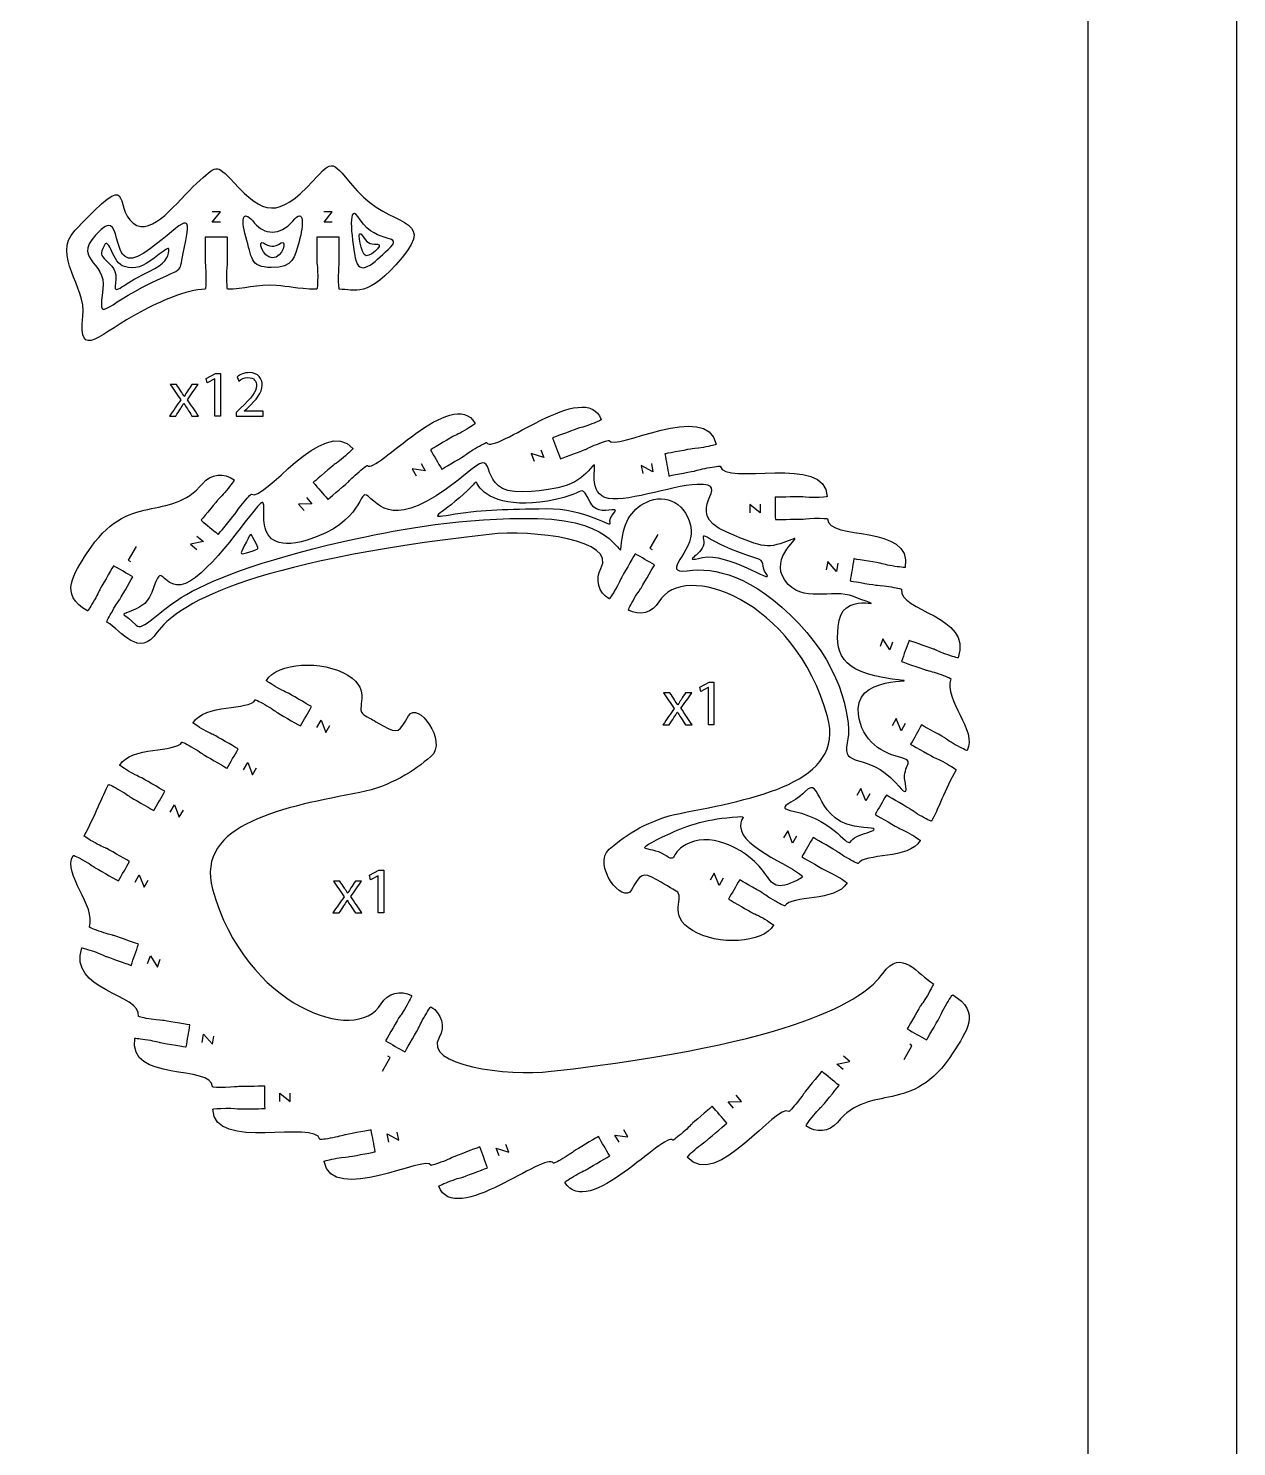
# Model space of a CAD drawing. Extents: x 0 to 1000, y 0 to 600.
# Drawn here: x 837.8 to 1000, y 190.5 to 380.9 of the extents above; entities that cross this region are included whole.
import ezdxf

# ---------------------------------------------------------------- set-up
doc = ezdxf.new("R2010")
doc.units = 0
doc.header["$MEASUREMENT"] = 0
doc.layers.add('DEFAULT', color=7, linetype='CONTINUOUS')

msp = doc.modelspace()

# ---------------------------------------------------------------- linework, layer by layer
at = {"layer": 'DEFAULT', "color": 250}
for points in [[(1000.05, 0.05), (0.05, 0.05), (0.05, 600.05), (1000.05, 600.05)], [(862.86, 333.85), (862.85, 333.85), (861.85, 333.32), (861.7, 333.91), (862.95, 334.58), (863.61, 334.58), (863.61, 328.85), (862.86, 328.85)], [(929.12, 292.42), (929.1, 292.42), (928.11, 291.88), (927.96, 292.47), (929.21, 293.14), (929.87, 293.14), (929.87, 287.41), (929.12, 287.41)], [(884.8, 267.14), (884.78, 267.14), (883.78, 266.6), (883.63, 267.19), (884.88, 267.86), (885.55, 267.86), (885.55, 262.13), (884.8, 262.13)]]:
    msp.add_lwpolyline(points, close=True, dxfattribs=at)
for points in [[(349.46, 570.05), (980.05, 570.05), (980.05, 20.05), (203.89, 20.05), (203.89, 570.05), (223.88, 570.05)], [(863.63, 354.88), (862.52, 354.88), (863.63, 356.27), (862.51, 356.27)], [(878.62, 354.88), (877.52, 354.88), (878.62, 356.27), (877.51, 356.27)], [(906.64, 324.32), (907.04, 323.28), (905.34, 323.83), (905.73, 322.8)], [(890.55, 322.47), (891.12, 321.51), (889.35, 321.76), (889.91, 320.81)], [(921.47, 322.47), (921.68, 321.37), (920.11, 322.22), (920.31, 321.13)], [(875.16, 317.91), (875.89, 317.06), (874.11, 317), (874.83, 316.16)], [(936.08, 317), (936.09, 315.88), (934.69, 316.99), (934.7, 315.88)], [(860.46, 312.71), (861.32, 312), (859.57, 311.64), (860.43, 310.93)], [(922.33, 312.97), (921.26, 311.12), (921.58, 310.94)], [(852.28, 311.36), (851.21, 309.52), (851.53, 309.33)], [(946.52, 309.08), (946.33, 307.98), (945.14, 309.31), (944.96, 308.22)], [(953.84, 298.5), (953.47, 297.45), (952.53, 298.96), (952.17, 297.92)], [(876.56, 287.05), (877.12, 288.01), (877.76, 286.35), (878.32, 287.31)], [(955.53, 287.56), (954.99, 286.58), (954.32, 288.24), (953.78, 287.28)], [(866.71, 281.37), (867.27, 282.34), (867.91, 280.67), (868.46, 281.63)], [(950.81, 278.15), (950.25, 277.18), (949.6, 278.85), (949.05, 277.89)], [(856.87, 275.68), (857.43, 276.65), (858.07, 274.99), (858.63, 275.94)], [(940.97, 272.46), (940.41, 271.49), (939.77, 273.16), (939.21, 272.2)], [(852.14, 266.27), (852.69, 267.25), (853.35, 265.59), (853.9, 266.55)], [(931.12, 266.79), (930.56, 265.82), (929.91, 267.48), (929.36, 266.52)], [(853.83, 255.33), (854.2, 256.38), (855.14, 254.87), (855.51, 255.91)], [(861.16, 244.75), (861.34, 245.85), (862.53, 244.52), (862.71, 245.61)], [(955.4, 242.47), (956.46, 244.31), (956.15, 244.5)], [(885.35, 240.87), (886.41, 242.71), (886.1, 242.89)], [(947.22, 241.12), (946.36, 241.83), (948.1, 242.19), (947.25, 242.9)], [(871.6, 236.83), (871.58, 237.95), (872.99, 236.84), (872.97, 237.95)], [(932.51, 235.92), (931.78, 236.77), (933.57, 236.83), (932.85, 237.67)], [(886.2, 231.36), (886, 232.46), (887.57, 231.61), (887.36, 232.7)], [(917.13, 231.36), (916.56, 232.32), (918.33, 232.07), (917.76, 233.02)], [(901.03, 229.51), (900.64, 230.55), (902.33, 230), (901.95, 231.03)]]:
    msp.add_lwpolyline(points, dxfattribs=at)
at = {"layer": 'DEFAULT', "color": 1}
for points, knots in [([(852.91, 342.85), (855.53, 344.22), (858.99, 345.87), (861.57, 345.87), (861.63, 345.88), (861.68, 346.66), (861.67, 347.62), (861.67, 348.59), (861.57, 349.2), (861.57, 349.37), (861.57, 350.24), (861.57, 352.87), (861.57, 352.87), (862.57, 352.87), (863.57, 352.87), (864.57, 352.87), (864.57, 352.87), (864.57, 350.25), (864.57, 349.37), (864.57, 349.2), (864.47, 348.59), (864.47, 347.62), (864.47, 346.66), (864.52, 345.87), (864.57, 345.87), (866.63, 345.88), (868.56, 346.55), (871.12, 346.38), (872.79, 346.27), (873.69, 345.93), (876.57, 345.87), (876.63, 345.88), (876.67, 346.66), (876.67, 347.62), (876.67, 348.59), (876.57, 349.19), (876.57, 349.37), (876.57, 350.24), (876.57, 352.87), (876.57, 352.87), (877.57, 352.87), (878.57, 352.87), (879.57, 352.87), (879.57, 352.87), (879.57, 350.25), (879.57, 349.37), (879.57, 349.2), (879.47, 348.59), (879.47, 347.62), (879.47, 346.65), (879.52, 345.87), (879.57, 345.87), (881.57, 345.87), (883.4, 344.55), (887.99, 350.12), (892.58, 355.69), (886.33, 354.13), (881.97, 359.1), (878.41, 363.15), (878.91, 363.51), (876, 360.38), (871.33, 355.35), (869.39, 355.89), (865.4, 360.22), (862.93, 362.9), (863.07, 362.46), (860.41, 360.08), (857.78, 357.72), (854.46, 352.81), (851.91, 354.73), (848.99, 356.93), (852.44, 362.65), (844.08, 353.75), (840.89, 350.36), (845.65, 346.32), (845.15, 342.25), (844.39, 336.04), (847.58, 340.07), (852.91, 342.85)], [1, 1, 1, 1, 2, 2, 2, 3, 3, 3, 4, 4, 4, 5, 5, 5, 13.504001, 13.504001, 13.504001, 14.504001, 14.504001, 14.504001, 15.504001, 15.504001, 15.504001, 16.504001, 16.504001, 16.504001, 17.504001, 17.504001, 17.504001, 18.504001, 18.504001, 18.504001, 19.504001, 19.504001, 19.504001, 20.504001, 20.504001, 20.504001, 21.504001, 21.504001, 21.504001, 30.008003, 30.008003, 30.008003, 31.008003, 31.008003, 31.008003, 32.008003, 32.008003, 32.008003, 33.008003, 33.008003, 33.008003, 34.008003, 34.008003, 34.008003, 35.008003, 35.008003, 35.008003, 36.008003, 36.008003, 36.008003, 37.008003, 37.008003, 37.008003, 38.008003, 38.008003, 38.008003, 39.008003, 39.008003, 39.008003, 40.008003, 40.008003, 40.008003, 41.008003, 41.008003, 41.008003, 42.008003, 42.008003, 42.008003, 42.008003]), ([(845.75, 302.69), (845.8, 302.67), (846.23, 303.32), (846.71, 304.16), (847.19, 305), (847.41, 305.58), (847.5, 305.73), (847.94, 306.48), (849.25, 308.76), (849.25, 308.76), (850.12, 308.26), (850.98, 307.76), (851.85, 307.26), (851.85, 307.26), (850.54, 304.98), (850.1, 304.23), (850.01, 304.07), (849.62, 303.6), (849.14, 302.76), (848.65, 301.92), (848.3, 301.22), (848.35, 301.2), (850.42, 300), (852.64, 296.27), (855.13, 299.82), (857.62, 303.36), (866.64, 309.22), (899.68, 312.96), (905.57, 313.63), (916.9, 312.21), (914.7, 308.4), (913.87, 306.96), (914.36, 305.13), (915.8, 304.3), (915.84, 304.27), (916.27, 304.93), (916.76, 305.76), (917.24, 306.6), (917.46, 307.18), (917.55, 307.33), (917.98, 308.09), (919.3, 310.36), (919.3, 310.36), (920.16, 309.86), (921.03, 309.36), (921.9, 308.86), (921.9, 308.86), (920.58, 306.59), (920.14, 305.83), (920.06, 305.68), (919.67, 305.2), (919.18, 304.36), (918.7, 303.52), (918.34, 302.83), (918.39, 302.8), (919.83, 301.97), (921.66, 302.46), (922.49, 303.89), (925.76, 309.55), (940.78, 304.24), (945.12, 288.51), (947.57, 279.6), (935.27, 277.46), (925.34, 275.51), (921.25, 274.71), (918.1, 272.67), (915.79, 270.68), (913.49, 268.69), (917.63, 263.12), (918.81, 265.23), (919.99, 267.35), (920.23, 267.73), (922.22, 266.58), (924.04, 265.52), (923.32, 265.94), (924.81, 265.08), (926.1, 264.33), (923.54, 261.83), (926.97, 259.77), (930.39, 257.72), (936.46, 258.03), (937.88, 260.49), (937.91, 260.54), (937.26, 260.97), (936.42, 261.46), (935.58, 261.94), (935, 262.15), (934.86, 262.24), (934.1, 262.68), (931.83, 264), (931.83, 264), (932.33, 264.86), (932.83, 265.73), (933.33, 266.59), (933.33, 266.59), (935.6, 265.28), (936.36, 264.84), (936.51, 264.75), (936.98, 264.36), (937.82, 263.88), (938.66, 263.39), (939.36, 263.04), (939.39, 263.09), (940.2, 264.54), (946.24, 263.57), (947.74, 266.17), (947.76, 266.22), (947.11, 266.65), (946.27, 267.13), (945.44, 267.61), (944.86, 267.83), (944.71, 267.92), (943.95, 268.36), (941.68, 269.67), (941.68, 269.67), (942.18, 270.54), (942.68, 271.4), (943.18, 272.27), (943.18, 272.27), (945.45, 270.96), (946.21, 270.52), (946.36, 270.43), (946.84, 270.04), (947.67, 269.56), (948.51, 269.07), (949.21, 268.72), (949.24, 268.77), (950.05, 270.21), (956.08, 269.26), (957.58, 271.86), (957.61, 271.9), (956.95, 272.33), (956.12, 272.82), (955.28, 273.3), (954.7, 273.52), (954.55, 273.6), (953.79, 274.05), (951.52, 275.36), (951.52, 275.36), (952.02, 276.22), (952.52, 277.09), (953.02, 277.95), (953.02, 277.95), (955.29, 276.64), (956.05, 276.2), (956.2, 276.12), (956.68, 275.73), (957.52, 275.24), (958.36, 274.76), (959.05, 274.41), (959.08, 274.45), (959.89, 275.9), (960.91, 278.73), (962.38, 281.34), (962.41, 281.39), (961.75, 281.81), (960.9, 282.29), (960.06, 282.76), (959.48, 282.97), (959.33, 283.06), (958.56, 283.49), (956.28, 284.78), (956.28, 284.78), (956.77, 285.65), (957.26, 286.52), (957.75, 287.39), (957.75, 287.39), (960.03, 286.1), (960.8, 285.68), (960.95, 285.59), (961.43, 285.2), (962.27, 284.73), (963.12, 284.26), (963.82, 283.91), (963.85, 283.96), (965.32, 286.57), (960.67, 290.74), (961.67, 293.58), (961.69, 293.63), (960.96, 293.93), (960.05, 294.25), (959.13, 294.57), (958.53, 294.68), (958.37, 294.74), (957.54, 295.03), (955.06, 295.89), (955.06, 295.89), (955.39, 296.84), (955.72, 297.78), (956.06, 298.73), (956.06, 298.73), (958.53, 297.85), (959.36, 297.57), (959.52, 297.51), (960.06, 297.21), (960.98, 296.89), (961.89, 296.57), (962.64, 296.35), (962.66, 296.4), (964.65, 302.07), (954.58, 302.62), (955.07, 305.58), (955.07, 305.64), (954.31, 305.81), (953.36, 305.97), (952.41, 306.12), (951.79, 306.12), (951.62, 306.15), (950.76, 306.29), (948.16, 306.72), (948.16, 306.72), (948.33, 307.71), (948.49, 308.69), (948.65, 309.68), (948.65, 309.68), (951.24, 309.25), (952.11, 309.11), (952.28, 309.08), (952.86, 308.89), (953.81, 308.73), (954.77, 308.57), (955.55, 308.49), (955.56, 308.54), (956.53, 314.46), (945.15, 312.04), (945.12, 315.05), (945.12, 315.1), (944.33, 315.14), (943.37, 315.12), (942.4, 315.11), (941.79, 315.01), (941.62, 315.01), (940.74, 315), (938.12, 314.96), (938.12, 314.96), (938.1, 315.97), (938.09, 316.97), (938.08, 317.97), (938.08, 317.97), (940.71, 317.99), (941.58, 318.01), (941.76, 318.01), (942.37, 317.91), (943.33, 317.92), (944.3, 317.93), (945.08, 317.99), (945.08, 318.04), (945.02, 323.85), (931.23, 319.37), (930.71, 322.12), (930.7, 322.17), (929.92, 322.07), (928.98, 321.89), (928.02, 321.71), (927.44, 321.5), (927.27, 321.47), (926.41, 321.31), (923.83, 320.82), (923.83, 320.82), (923.65, 321.8), (923.46, 322.79), (923.28, 323.77), (923.28, 323.77), (925.86, 324.25), (926.72, 324.42), (926.89, 324.45), (927.51, 324.46), (928.46, 324.64), (929.4, 324.82), (930.16, 325), (930.16, 325.06), (929.05, 330.96), (916.33, 324), (915.8, 325.58), (915.78, 325.63), (915.03, 325.39), (914.13, 325.05), (913.22, 324.71), (912.69, 324.4), (912.53, 324.34), (911.71, 324.03), (909.25, 323.11), (909.25, 323.11), (908.9, 324.04), (908.55, 324.98), (908.19, 325.91), (908.19, 325.91), (910.65, 326.84), (911.47, 327.15), (911.63, 327.21), (912.24, 327.33), (913.14, 327.67), (914.05, 328.01), (914.76, 328.33), (914.74, 328.38), (912.63, 334), (900.39, 323.54), (899.35, 325.29), (899.32, 325.34), (898.63, 324.98), (897.79, 324.49), (896.96, 324), (896.49, 323.6), (896.34, 323.51), (895.59, 323.06), (893.33, 321.72), (893.33, 321.72), (892.82, 322.58), (892.31, 323.45), (891.8, 324.31), (891.8, 324.31), (894.06, 325.64), (894.81, 326.09), (894.96, 326.18), (895.53, 326.4), (896.37, 326.9), (897.2, 327.39), (897.85, 327.83), (897.82, 327.87), (894.76, 333.04), (884.44, 320.93), (883.34, 322.21), (883.31, 322.26), (882.68, 321.78), (881.95, 321.15), (881.22, 320.52), (880.82, 320.05), (880.69, 319.94), (880.02, 319.36), (878.03, 317.66), (878.03, 317.66), (877.38, 318.41), (876.73, 319.17), (876.08, 319.93), (876.08, 319.93), (878.07, 321.64), (878.73, 322.21), (878.86, 322.32), (879.39, 322.64), (880.13, 323.28), (880.86, 323.9), (881.42, 324.45), (881.39, 324.49), (877.48, 329.04), (869.35, 317.07), (867.77, 318.37), (867.72, 318.41), (867.19, 317.83), (866.58, 317.08), (865.96, 316.33), (865.66, 315.8), (865.55, 315.67), (864.99, 314.99), (863.32, 312.96), (863.32, 312.96), (862.55, 313.59), (861.78, 314.23), (861.01, 314.86), (861.01, 314.86), (862.67, 316.89), (863.23, 317.57), (863.34, 317.7), (863.8, 318.11), (864.41, 318.86), (865.03, 319.61), (865.49, 320.24), (865.44, 320.27), (864.15, 321.31), (862.27, 321.1), (861.23, 319.81), (856.79, 314.4), (851.21, 319.04), (845.72, 310.49), (843.91, 307.66), (841.87, 304.94), (845.75, 302.69)], [1, 1, 1, 1, 2, 2, 2, 3, 3, 3, 4, 4, 4, 12.507608, 12.507608, 12.507608, 13.507608, 13.507608, 13.507608, 14.507608, 14.507608, 14.507608, 15.507608, 15.507608, 15.507608, 16.507608, 16.507608, 16.507608, 17.507608, 17.507608, 17.507608, 18.507608, 18.507608, 18.507608, 19.507608, 19.507608, 19.507608, 20.507608, 20.507608, 20.507608, 21.507608, 21.507608, 21.507608, 22.507608, 22.507608, 22.507608, 31.01156, 31.01156, 31.01156, 32.01156, 32.01156, 32.01156, 33.01156, 33.01156, 33.01156, 34.01156, 34.01156, 34.01156, 35.01156, 35.01156, 35.01156, 36.01156, 36.01156, 36.01156, 37.01156, 37.01156, 37.01156, 38.01156, 38.01156, 38.01156, 39.01156, 39.01156, 39.01156, 40.01156, 40.01156, 40.01156, 41.01156, 41.01156, 41.01156, 42.01156, 42.01156, 42.01156, 43.01156, 43.01156, 43.01156, 44.01156, 44.01156, 44.01156, 45.01156, 45.01156, 45.01156, 46.01156, 46.01156, 46.01156, 54.510507, 54.510507, 54.510507, 55.510507, 55.510507, 55.510507, 56.510507, 56.510507, 56.510507, 57.510507, 57.510507, 57.510507, 58.510507, 58.510507, 58.510507, 59.510507, 59.510507, 59.510507, 60.510507, 60.510507, 60.510507, 61.510507, 61.510507, 61.510507, 70.018116, 70.018116, 70.018116, 71.018116, 71.018116, 71.018116, 72.018116, 72.018116, 72.018116, 73.018116, 73.018116, 73.018116, 74.018116, 74.018116, 74.018116, 75.018116, 75.018116, 75.018116, 76.018116, 76.018116, 76.018116, 77.018116, 77.018116, 77.018116, 85.522068, 85.522068, 85.522068, 86.522068, 86.522068, 86.522068, 87.522068, 87.522068, 87.522068, 88.522068, 88.522068, 88.522068, 89.522068, 89.522068, 89.522068, 90.522068, 90.522068, 90.522068, 91.522068, 91.522068, 91.522068, 92.522068, 92.522068, 92.522068, 101.024832, 101.024832, 101.024832, 102.024832, 102.024832, 102.024832, 103.024832, 103.024832, 103.024832, 104.024832, 104.024832, 104.024832, 105.024832, 105.024832, 105.024832, 106.024832, 106.024832, 106.024832, 107.024832, 107.024832, 107.024832, 108.024832, 108.024832, 108.024832, 116.535608, 116.535608, 116.535608, 117.535608, 117.535608, 117.535608, 118.535608, 118.535608, 118.535608, 119.535608, 119.535608, 119.535608, 120.535608, 120.535608, 120.535608, 121.535608, 121.535608, 121.535608, 122.535608, 122.535608, 122.535608, 123.535608, 123.535608, 123.535608, 132.039971, 132.039971, 132.039971, 133.039971, 133.039971, 133.039971, 134.039971, 134.039971, 134.039971, 135.039971, 135.039971, 135.039971, 136.039971, 136.039971, 136.039971, 137.039971, 137.039971, 137.039971, 138.039971, 138.039971, 138.039971, 139.039971, 139.039971, 139.039971, 147.550559, 147.550559, 147.550559, 148.550559, 148.550559, 148.550559, 149.550559, 149.550559, 149.550559, 150.550559, 150.550559, 150.550559, 151.550559, 151.550559, 151.550559, 152.550559, 152.550559, 152.550559, 153.550559, 153.550559, 153.550559, 154.550559, 154.550559, 154.550559, 163.056703, 163.056703, 163.056703, 164.056703, 164.056703, 164.056703, 165.056703, 165.056703, 165.056703, 166.056703, 166.056703, 166.056703, 167.056703, 167.056703, 167.056703, 168.056703, 168.056703, 168.056703, 169.056703, 169.056703, 169.056703, 170.056703, 170.056703, 170.056703, 178.563266, 178.563266, 178.563266, 179.563266, 179.563266, 179.563266, 180.563266, 180.563266, 180.563266, 181.563266, 181.563266, 181.563266, 182.563266, 182.563266, 182.563266, 183.563266, 183.563266, 183.563266, 184.563266, 184.563266, 184.563266, 185.563266, 185.563266, 185.563266, 194.073142, 194.073142, 194.073142, 195.073142, 195.073142, 195.073142, 196.073142, 196.073142, 196.073142, 197.073142, 197.073142, 197.073142, 198.073142, 198.073142, 198.073142, 199.073142, 199.073142, 199.073142, 200.073142, 200.073142, 200.073142, 201.073142, 201.073142, 201.073142, 209.575736, 209.575736, 209.575736, 210.575736, 210.575736, 210.575736, 211.575736, 211.575736, 211.575736, 212.575736, 212.575736, 212.575736, 213.575736, 213.575736, 213.575736, 214.575736, 214.575736, 214.575736, 215.575736, 215.575736, 215.575736, 216.575736, 216.575736, 216.575736, 225.073795, 225.073795, 225.073795, 226.073795, 226.073795, 226.073795, 227.073795, 227.073795, 227.073795, 228.073795, 228.073795, 228.073795, 229.073795, 229.073795, 229.073795, 230.073795, 230.073795, 230.073795, 231.073795, 231.073795, 231.073795, 231.073795]), ([(961.93, 251.14), (961.88, 251.16), (961.45, 250.51), (960.96, 249.67), (960.48, 248.83), (960.26, 248.25), (960.17, 248.11), (959.74, 247.35), (958.42, 245.08), (958.42, 245.08), (957.56, 245.57), (956.69, 246.07), (955.82, 246.57), (955.82, 246.57), (957.14, 248.85), (957.58, 249.6), (957.67, 249.76), (958.05, 250.23), (958.54, 251.07), (959.02, 251.91), (959.38, 252.61), (959.33, 252.64), (957.26, 253.83), (955.04, 257.56), (952.55, 254.01), (950.06, 250.47), (941.03, 244.61), (908, 240.87), (902.1, 240.2), (890.78, 241.62), (892.98, 245.43), (893.81, 246.87), (893.32, 248.7), (891.88, 249.53), (891.83, 249.56), (891.4, 248.9), (890.92, 248.07), (890.43, 247.23), (890.22, 246.65), (890.13, 246.5), (889.69, 245.75), (888.38, 243.47), (888.38, 243.47), (887.51, 243.97), (886.65, 244.47), (885.78, 244.97), (885.78, 244.97), (887.1, 247.24), (887.53, 248), (887.62, 248.15), (888.01, 248.63), (888.49, 249.47), (888.98, 250.31), (889.33, 251.01), (889.28, 251.03), (887.85, 251.86), (886.02, 251.37), (885.18, 249.94), (881.91, 244.28), (866.89, 249.59), (862.56, 265.32), (860.11, 274.24), (872.41, 276.37), (882.34, 278.32), (886.43, 279.12), (889.58, 281.16), (891.88, 283.15), (894.19, 285.14), (890.05, 290.71), (888.86, 288.6), (887.68, 286.48), (887.45, 286.1), (885.46, 287.25), (883.63, 288.31), (884.36, 287.89), (882.86, 288.75), (881.58, 289.5), (884.13, 292.01), (880.71, 294.06), (877.29, 296.12), (871.22, 295.8), (869.79, 293.34), (869.76, 293.29), (870.42, 292.86), (871.26, 292.38), (872.09, 291.89), (872.67, 291.68), (872.82, 291.59), (873.58, 291.15), (875.85, 289.84), (875.85, 289.84), (875.35, 288.97), (874.85, 288.1), (874.35, 287.24), (874.35, 287.24), (872.08, 288.55), (871.32, 288.99), (871.17, 289.08), (870.69, 289.47), (869.86, 289.95), (869.02, 290.44), (868.32, 290.79), (868.29, 290.74), (867.48, 289.3), (861.44, 290.26), (859.94, 287.66), (859.91, 287.61), (860.56, 287.18), (861.4, 286.7), (862.24, 286.22), (862.82, 286), (862.97, 285.91), (863.73, 285.47), (866, 284.16), (866, 284.16), (865.5, 283.29), (865, 282.43), (864.5, 281.56), (864.5, 281.56), (862.23, 282.88), (861.47, 283.31), (861.32, 283.4), (860.84, 283.79), (860, 284.28), (859.16, 284.76), (858.47, 285.11), (858.44, 285.06), (857.62, 283.62), (851.6, 284.57), (850.1, 281.98), (850.07, 281.93), (850.73, 281.5), (851.56, 281.01), (852.4, 280.53), (852.98, 280.31), (853.13, 280.23), (853.88, 279.78), (856.16, 278.47), (856.16, 278.47), (855.66, 277.61), (855.16, 276.74), (854.66, 275.88), (854.66, 275.88), (852.38, 277.19), (851.62, 277.63), (851.47, 277.71), (851, 278.11), (850.16, 278.59), (849.32, 279.07), (848.62, 279.43), (848.59, 279.38), (847.78, 277.93), (846.77, 275.1), (845.3, 272.49), (845.27, 272.44), (845.93, 272.02), (846.77, 271.54), (847.62, 271.07), (848.2, 270.86), (848.35, 270.77), (849.11, 270.34), (851.4, 269.05), (851.4, 269.05), (850.91, 268.18), (850.42, 267.31), (849.93, 266.44), (849.93, 266.44), (847.64, 267.73), (846.88, 268.15), (846.72, 268.24), (846.25, 268.63), (845.4, 269.1), (844.56, 269.58), (843.86, 269.92), (843.83, 269.87), (842.36, 267.26), (847, 263.09), (846.01, 260.26), (845.99, 260.2), (846.71, 259.9), (847.63, 259.58), (848.54, 259.26), (849.15, 259.15), (849.31, 259.09), (850.14, 258.81), (852.62, 257.94), (852.62, 257.94), (852.28, 256.99), (851.95, 256.05), (851.62, 255.1), (851.62, 255.1), (849.14, 255.98), (848.32, 256.27), (848.15, 256.32), (847.61, 256.62), (846.7, 256.94), (845.79, 257.26), (845.04, 257.48), (845.02, 257.43), (843.03, 251.76), (853.09, 251.21), (852.61, 248.25), (852.61, 248.19), (853.37, 248.02), (854.32, 247.87), (855.27, 247.71), (855.89, 247.71), (856.06, 247.68), (856.92, 247.54), (859.51, 247.11), (859.51, 247.11), (859.35, 246.12), (859.19, 245.14), (859.02, 244.15), (859.02, 244.15), (856.43, 244.58), (855.57, 244.72), (855.4, 244.75), (854.81, 244.94), (853.86, 245.1), (852.91, 245.26), (852.13, 245.34), (852.12, 245.29), (851.14, 239.37), (862.53, 241.79), (862.56, 238.79), (862.56, 238.73), (863.34, 238.69), (864.31, 238.71), (865.28, 238.72), (865.89, 238.82), (866.06, 238.82), (866.94, 238.83), (869.56, 238.87), (869.56, 238.87), (869.57, 237.87), (869.58, 236.86), (869.6, 235.86), (869.6, 235.86), (866.97, 235.84), (866.1, 235.83), (865.92, 235.83), (865.31, 235.92), (864.34, 235.91), (863.38, 235.9), (862.6, 235.84), (862.6, 235.79), (862.66, 229.98), (876.45, 234.46), (876.97, 231.72), (876.98, 231.66), (877.75, 231.76), (878.7, 231.94), (879.65, 232.12), (880.23, 232.33), (880.4, 232.36), (881.26, 232.52), (883.84, 233.01), (883.84, 233.01), (884.03, 232.03), (884.21, 231.04), (884.4, 230.06), (884.4, 230.06), (881.82, 229.58), (880.96, 229.42), (880.79, 229.38), (880.17, 229.37), (879.22, 229.19), (878.27, 229.01), (877.52, 228.83), (877.52, 228.77), (878.63, 222.87), (891.35, 229.83), (891.87, 228.25), (891.89, 228.21), (892.64, 228.44), (893.55, 228.78), (894.45, 229.12), (894.99, 229.43), (895.15, 229.49), (895.97, 229.8), (898.42, 230.72), (898.42, 230.72), (898.78, 229.79), (899.13, 228.85), (899.48, 227.92), (899.48, 227.92), (897.03, 226.99), (896.21, 226.68), (896.04, 226.62), (895.44, 226.5), (894.53, 226.16), (893.63, 225.82), (892.91, 225.5), (892.93, 225.45), (895.05, 219.83), (907.29, 230.29), (908.33, 228.54), (908.36, 228.49), (909.05, 228.85), (909.88, 229.34), (910.72, 229.84), (911.19, 230.23), (911.34, 230.32), (912.09, 230.77), (914.35, 232.11), (914.35, 232.11), (914.86, 231.25), (915.37, 230.39), (915.88, 229.52), (915.88, 229.52), (913.62, 228.19), (912.87, 227.74), (912.72, 227.65), (912.14, 227.43), (911.31, 226.94), (910.48, 226.44), (909.83, 226), (909.85, 225.96), (912.91, 220.79), (923.24, 232.9), (924.34, 231.62), (924.37, 231.57), (924.99, 232.05), (925.73, 232.68), (926.46, 233.31), (926.86, 233.78), (926.99, 233.9), (927.66, 234.47), (929.65, 236.17), (929.65, 236.17), (930.3, 235.42), (930.95, 234.66), (931.6, 233.9), (931.6, 233.9), (929.61, 232.19), (928.94, 231.62), (928.81, 231.51), (928.28, 231.19), (927.55, 230.55), (926.82, 229.93), (926.25, 229.38), (926.29, 229.34), (930.2, 224.79), (938.33, 236.76), (939.91, 235.46), (939.95, 235.42), (940.49, 236), (941.1, 236.75), (941.71, 237.5), (942.02, 238.03), (942.13, 238.16), (942.69, 238.84), (944.35, 240.87), (944.35, 240.87), (945.13, 240.24), (945.9, 239.6), (946.67, 238.97), (946.67, 238.97), (945.01, 236.94), (944.45, 236.26), (944.34, 236.13), (943.88, 235.72), (943.26, 234.97), (942.65, 234.22), (942.19, 233.59), (942.23, 233.56), (943.52, 232.52), (945.41, 232.73), (946.45, 234.02), (950.89, 239.43), (956.47, 234.79), (961.95, 243.34), (963.77, 246.17), (965.81, 248.89), (961.93, 251.14)], [1, 1, 1, 1, 2, 2, 2, 3, 3, 3, 4, 4, 4, 12.507608, 12.507608, 12.507608, 13.507608, 13.507608, 13.507608, 14.507608, 14.507608, 14.507608, 15.507608, 15.507608, 15.507608, 16.507608, 16.507608, 16.507608, 17.507608, 17.507608, 17.507608, 18.507608, 18.507608, 18.507608, 19.507608, 19.507608, 19.507608, 20.507608, 20.507608, 20.507608, 21.507608, 21.507608, 21.507608, 22.507608, 22.507608, 22.507608, 31.01156, 31.01156, 31.01156, 32.01156, 32.01156, 32.01156, 33.01156, 33.01156, 33.01156, 34.01156, 34.01156, 34.01156, 35.01156, 35.01156, 35.01156, 36.01156, 36.01156, 36.01156, 37.01156, 37.01156, 37.01156, 38.01156, 38.01156, 38.01156, 39.01156, 39.01156, 39.01156, 40.01156, 40.01156, 40.01156, 41.01156, 41.01156, 41.01156, 42.01156, 42.01156, 42.01156, 43.01156, 43.01156, 43.01156, 44.01156, 44.01156, 44.01156, 45.01156, 45.01156, 45.01156, 46.01156, 46.01156, 46.01156, 54.510507, 54.510507, 54.510507, 55.510507, 55.510507, 55.510507, 56.510507, 56.510507, 56.510507, 57.510507, 57.510507, 57.510507, 58.510507, 58.510507, 58.510507, 59.510507, 59.510507, 59.510507, 60.510507, 60.510507, 60.510507, 61.510507, 61.510507, 61.510507, 70.018116, 70.018116, 70.018116, 71.018116, 71.018116, 71.018116, 72.018116, 72.018116, 72.018116, 73.018116, 73.018116, 73.018116, 74.018116, 74.018116, 74.018116, 75.018116, 75.018116, 75.018116, 76.018116, 76.018116, 76.018116, 77.018116, 77.018116, 77.018116, 85.522068, 85.522068, 85.522068, 86.522068, 86.522068, 86.522068, 87.522068, 87.522068, 87.522068, 88.522068, 88.522068, 88.522068, 89.522068, 89.522068, 89.522068, 90.522068, 90.522068, 90.522068, 91.522068, 91.522068, 91.522068, 92.522068, 92.522068, 92.522068, 101.024832, 101.024832, 101.024832, 102.024832, 102.024832, 102.024832, 103.024832, 103.024832, 103.024832, 104.024832, 104.024832, 104.024832, 105.024832, 105.024832, 105.024832, 106.024832, 106.024832, 106.024832, 107.024832, 107.024832, 107.024832, 108.024832, 108.024832, 108.024832, 116.535608, 116.535608, 116.535608, 117.535608, 117.535608, 117.535608, 118.535608, 118.535608, 118.535608, 119.535608, 119.535608, 119.535608, 120.535608, 120.535608, 120.535608, 121.535608, 121.535608, 121.535608, 122.535608, 122.535608, 122.535608, 123.535608, 123.535608, 123.535608, 132.039971, 132.039971, 132.039971, 133.039971, 133.039971, 133.039971, 134.039971, 134.039971, 134.039971, 135.039971, 135.039971, 135.039971, 136.039971, 136.039971, 136.039971, 137.039971, 137.039971, 137.039971, 138.039971, 138.039971, 138.039971, 139.039971, 139.039971, 139.039971, 147.550559, 147.550559, 147.550559, 148.550559, 148.550559, 148.550559, 149.550559, 149.550559, 149.550559, 150.550559, 150.550559, 150.550559, 151.550559, 151.550559, 151.550559, 152.550559, 152.550559, 152.550559, 153.550559, 153.550559, 153.550559, 154.550559, 154.550559, 154.550559, 163.056703, 163.056703, 163.056703, 164.056703, 164.056703, 164.056703, 165.056703, 165.056703, 165.056703, 166.056703, 166.056703, 166.056703, 167.056703, 167.056703, 167.056703, 168.056703, 168.056703, 168.056703, 169.056703, 169.056703, 169.056703, 170.056703, 170.056703, 170.056703, 178.563266, 178.563266, 178.563266, 179.563266, 179.563266, 179.563266, 180.563266, 180.563266, 180.563266, 181.563266, 181.563266, 181.563266, 182.563266, 182.563266, 182.563266, 183.563266, 183.563266, 183.563266, 184.563266, 184.563266, 184.563266, 185.563266, 185.563266, 185.563266, 194.073142, 194.073142, 194.073142, 195.073142, 195.073142, 195.073142, 196.073142, 196.073142, 196.073142, 197.073142, 197.073142, 197.073142, 198.073142, 198.073142, 198.073142, 199.073142, 199.073142, 199.073142, 200.073142, 200.073142, 200.073142, 201.073142, 201.073142, 201.073142, 209.575736, 209.575736, 209.575736, 210.575736, 210.575736, 210.575736, 211.575736, 211.575736, 211.575736, 212.575736, 212.575736, 212.575736, 213.575736, 213.575736, 213.575736, 214.575736, 214.575736, 214.575736, 215.575736, 215.575736, 215.575736, 216.575736, 216.575736, 216.575736, 225.073795, 225.073795, 225.073795, 226.073795, 226.073795, 226.073795, 227.073795, 227.073795, 227.073795, 228.073795, 228.073795, 228.073795, 229.073795, 229.073795, 229.073795, 230.073795, 230.073795, 230.073795, 231.073795, 231.073795, 231.073795, 231.073795])]:
    msp.add_open_spline(points, degree=3, knots=knots, dxfattribs=at)
at = {"layer": 'DEFAULT', "color": 5}
for points, knots in [([(886.13, 351.22), (884.23, 349.42), (882.21, 347.36), (881.71, 350.1), (881.21, 352.84), (880.55, 358.07), (882.39, 355.2), (884.61, 351.75), (888.48, 353.44), (886.13, 351.22)], [0, 0, 0, 0, 1, 1, 1, 2, 2, 2, 3, 3, 3, 3]), ([(847.58, 353.88), (850.74, 356.78), (848.47, 347.48), (853.32, 350.72), (858.28, 354.03), (860.13, 357.61), (858.72, 351.34), (857.92, 347.79), (859.12, 349.04), (854.32, 346.74), (847.72, 343.57), (847.16, 341.07), (847.84, 345.87), (848.4, 349.79), (843.13, 349.8), (847.58, 353.88)], [0, 0, 0, 0, 1, 1, 1, 2, 2, 2, 3, 3, 3, 4, 4, 4, 5, 5, 5, 5]), ([(873.31, 355.02), (871.6, 352.98), (869.42, 353.25), (868.2, 354.77), (866.7, 356.64), (866.24, 355.61), (867.03, 352.92), (867.83, 350.22), (867.52, 348.8), (870.44, 348.8), (873.43, 348.8), (873.55, 350.08), (874.18, 352.3), (874.8, 354.52), (874.92, 356.95), (873.31, 355.02)], [0, 0, 0, 0, 1, 1, 1, 2, 2, 2, 3, 3, 3, 4, 4, 4, 5, 5, 5, 5]), ([(851.68, 302.72), (853.14, 303.32), (853.94, 303.69), (854.68, 305.9), (855.71, 308.94), (855.57, 306.56), (857.72, 306.18), (860.58, 305.67), (866.1, 313.74), (868.59, 316.71), (871.08, 319.67), (866.28, 309.47), (875.24, 312.2), (883.06, 314.58), (882.08, 319.26), (883.43, 318.1), (885.5, 316.32), (887.58, 313.52), (897.25, 321.64), (901.13, 324.9), (897.73, 318.43), (904.2, 318.68), (910.67, 318.92), (911.97, 320.28), (913.59, 322.15), (914.41, 323.11), (912.77, 318.83), (915.24, 317.91), (917.62, 317.02), (924.07, 319.51), (927.61, 319.67), (932.92, 319.92), (925.06, 316), (931.62, 313.24), (936.77, 311.07), (936.91, 310.94), (940.46, 312.34), (941.91, 312.92), (937.18, 309.92), (939.4, 306.8), (941.7, 303.57), (945.74, 305.74), (948.61, 304.62), (954.67, 302.26), (947.44, 305.76), (946.68, 301.39), (945.94, 297.06), (946.84, 294.44), (953.78, 293.54), (959.3, 292.83), (949.24, 294.46), (949.24, 289.56), (949.24, 285.63), (952.17, 283.71), (954.66, 283.08), (957.29, 282.43), (955.07, 282.09), (955.53, 279.78), (955.95, 277.72), (955.43, 278.31), (954.28, 279.6), (950.42, 283.89), (946.96, 281.46), (947.78, 284.98), (948.35, 287.44), (947.45, 294.51), (941.26, 300.99), (935, 307.55), (929.97, 308.55), (926.28, 308.09), (922.59, 307.64), (927.15, 310.71), (926.82, 313.55), (926.4, 317.12), (923.39, 318.53), (920.84, 317.31), (918.6, 316.23), (917.65, 314.36), (917.4, 311.33), (917.23, 309.33), (916.99, 314.91), (906.19, 315.1), (896.02, 315.27), (887.82, 313.65), (881.96, 312.41), (870.78, 310.04), (862.82, 307.09), (859.04, 304.9), (855.26, 302.69), (853.15, 299.86), (852.3, 300.76), (850.65, 302.53), (849.84, 301.98), (851.68, 302.72)], [1, 1, 1, 1, 2, 2, 2, 3, 3, 3, 4, 4, 4, 5, 5, 5, 6, 6, 6, 7, 7, 7, 8, 8, 8, 9, 9, 9, 10, 10, 10, 11, 11, 11, 12, 12, 12, 13, 13, 13, 14, 14, 14, 15, 15, 15, 16, 16, 16, 17, 17, 17, 18, 18, 18, 19, 19, 19, 20, 20, 20, 21, 21, 21, 22, 22, 22, 23, 23, 23, 24, 24, 24, 25, 25, 25, 26, 26, 26, 27, 27, 27, 28, 28, 28, 29, 29, 29, 30, 30, 30, 31, 31, 31, 32, 32, 32, 32]), ([(940.52, 275.8), (937.83, 276.4), (940.52, 276.73), (942.13, 278.42), (944.51, 280.9), (943.09, 274.05), (949.93, 273.62), (953.72, 273.38), (948.92, 272.85), (948.36, 271.88), (947.62, 270.57), (946.62, 274.43), (940.52, 275.8)], [0, 0, 0, 0, 1, 1, 1, 2, 2, 2, 3, 3, 3, 4, 4, 4, 4]), ([(933.03, 275.05), (929.08, 274.79), (926.45, 273.97), (924, 272.82), (918.02, 269.99), (921.3, 271.24), (923.21, 269.95), (925.12, 268.66), (923.62, 270.24), (926.65, 271.57), (929.68, 272.9), (934.61, 270.65), (936.85, 267.25), (937.89, 265.66), (938.55, 265.17), (941.64, 266.83), (942.76, 267.4), (934.34, 270.43), (933.55, 273.16), (933.03, 274.95), (934.67, 275.16), (933.03, 275.05)], [0, 0, 0, 0, 1, 1, 1, 2, 2, 2, 3, 3, 3, 4, 4, 4, 5, 5, 5, 6, 6, 6, 7, 7, 7, 7])]:
    msp.add_open_spline(points, degree=3, knots=knots, dxfattribs=at)
at = {"layer": 'DEFAULT', "color": 3}
for points, knots in [([(884.7, 351.93), (883.56, 351.87), (883.23, 352.22), (882.71, 353.01), (881.84, 354.3), (882.35, 351.48), (882.91, 350.55), (883.38, 349.76), (885.7, 351.99), (884.7, 351.93)], [0, 0, 0, 0, 1, 1, 1, 2, 2, 2, 3, 3, 3, 3]), ([(854.69, 350.04), (856.82, 351.64), (856.81, 351.72), (856.62, 350.72), (856.43, 349.73), (855.87, 349.12), (853.07, 347.77), (850.27, 346.43), (849.21, 344.87), (849.52, 346.67), (849.84, 348.48), (848.9, 349.1), (848.22, 349.79), (847.53, 350.47), (847.41, 350.53), (848.03, 351.78), (848.65, 353.02), (849.15, 349.29), (850.71, 348.92), (852.26, 348.54), (853.13, 348.87), (854.69, 350.04)], [0, 0, 0, 0, 1, 1, 1, 2, 2, 2, 3, 3, 3, 4, 4, 4, 5, 5, 5, 6, 6, 6, 7, 7, 7, 7]), ([(871.75, 352.09), (870.79, 351.48), (870.16, 351.55), (869.39, 352.09), (868.56, 352.68), (869.2, 350.1), (870.57, 350.1), (872.06, 350.1), (872.59, 352.64), (871.75, 352.09)], [0, 0, 0, 0, 1, 1, 1, 2, 2, 2, 3, 3, 3, 3]), ([(910.91, 318.3), (912.34, 318.78), (912.11, 319.52), (913.19, 317.37), (913.85, 316.05), (914.93, 316.1), (916.22, 316.24), (917.51, 316.39), (915.51, 315.35), (915.93, 314.52), (916.34, 313.69), (912.61, 316.51), (907.34, 316.43), (902.07, 316.35), (899, 316.32), (895.14, 315.71), (891.28, 315.1), (892.52, 315.18), (895.72, 317.88), (898.91, 320.58), (897.3, 320.39), (898.71, 318.93), (900.22, 317.36), (904.43, 316.16), (910.91, 318.3)], [0, 0, 0, 0, 1, 1, 1, 2, 2, 2, 3, 3, 3, 4, 4, 4, 5, 5, 5, 6, 6, 6, 7, 7, 7, 8, 8, 8, 8]), ([(866.81, 311.42), (867.73, 313.08), (867.56, 313.45), (868.18, 312.15), (868.8, 310.85), (868.93, 311.08), (867.56, 310.62), (866.19, 310.16), (866.16, 310.24), (866.81, 311.42)], [0, 0, 0, 0, 1, 1, 1, 2, 2, 2, 3, 3, 3, 3]), ([(935.35, 309.83), (937.1, 309.28), (935.96, 308.95), (936.96, 307.56), (937.97, 306.18), (931.66, 310.59), (928.34, 309.85), (925.02, 309.1), (928.77, 310.34), (928.5, 311.99), (928.21, 313.82), (928.5, 311.99), (935.35, 309.83)], [0, 0, 0, 0, 1, 1, 1, 2, 2, 2, 3, 3, 3, 4, 4, 4, 4])]:
    msp.add_open_spline(points, degree=3, knots=knots, dxfattribs=at)
at = {"layer": 'DEFAULT', "color": 250}
for points, knots in [([(865.7, 328.85), (865.7, 329.01), (865.7, 329.16), (865.7, 329.32), (865.91, 329.52), (866.11, 329.72), (866.31, 329.91), (867.78, 331.31), (868.44, 332.05), (868.45, 332.91), (868.45, 333.49), (868.16, 334.03), (867.31, 334.03), (866.79, 334.03), (866.36, 333.77), (866.09, 333.55), (866.01, 333.73), (865.93, 333.91), (865.84, 334.09), (866.24, 334.43), (866.81, 334.68), (867.47, 334.68), (868.7, 334.68), (869.22, 333.83), (869.22, 333.01), (869.22, 331.95), (868.45, 331.1), (867.25, 329.93), (867.09, 329.79), (866.94, 329.65), (866.79, 329.51), (866.79, 329.5), (866.79, 329.5), (866.79, 329.49), (867.65, 329.49), (868.5, 329.49), (869.36, 329.49), (869.36, 329.28), (869.36, 329.06), (869.36, 328.85), (868.14, 328.85), (866.92, 328.85), (865.7, 328.85)], [10.372, 10.372, 10.372, 10.372, 11.722, 11.722, 11.722, 14.125726, 14.125726, 14.125726, 15.125726, 15.125726, 15.125726, 16.125726, 16.125726, 16.125726, 17.125726, 17.125726, 17.125726, 18.827286, 18.827286, 18.827286, 19.827286, 19.827286, 19.827286, 20.827286, 20.827286, 20.827286, 21.827286, 21.827286, 21.827286, 23.595788, 23.595788, 23.595788, 23.645788, 23.645788, 23.645788, 30.943788, 30.943788, 30.943788, 32.768788, 32.768788, 32.768788, 43.140788, 43.140788, 43.140788, 43.140788]), ([(857.7, 333.11), (857.91, 332.81), (858.11, 332.5), (858.31, 332.2), (858.47, 331.96), (858.6, 331.74), (858.74, 331.5), (858.75, 331.5), (858.76, 331.5), (858.77, 331.5), (858.91, 331.76), (859.05, 331.98), (859.19, 332.21), (859.39, 332.51), (859.59, 332.81), (859.79, 333.11), (860.07, 333.11), (860.35, 333.11), (860.63, 333.11), (860.15, 332.43), (859.66, 331.74), (859.18, 331.05), (859.68, 330.32), (860.18, 329.58), (860.68, 328.85), (860.38, 328.85), (860.09, 328.85), (859.79, 328.85), (859.59, 329.17), (859.38, 329.49), (859.17, 329.81), (859, 330.05), (858.86, 330.29), (858.71, 330.55), (858.7, 330.55), (858.7, 330.55), (858.69, 330.55), (858.55, 330.29), (858.4, 330.06), (858.24, 329.81), (858.04, 329.49), (857.83, 329.17), (857.62, 328.85), (857.34, 328.85), (857.05, 328.85), (856.77, 328.85), (857.28, 329.57), (857.78, 330.3), (858.29, 331.02), (857.8, 331.72), (857.32, 332.42), (856.84, 333.11), (857.13, 333.11), (857.42, 333.11), (857.7, 333.11)], [0, 0, 0, 0, 3.120196, 3.120196, 3.120196, 4.120196, 4.120196, 4.120196, 4.195196, 4.195196, 4.195196, 5.195196, 5.195196, 5.195196, 8.280196, 8.280196, 8.280196, 10.655196, 10.655196, 10.655196, 17.81246, 17.81246, 17.81246, 25.368915, 25.368915, 25.368915, 27.868915, 27.868915, 27.868915, 31.120192, 31.120192, 31.120192, 32.120192, 32.120192, 32.120192, 32.171192, 32.171192, 32.171192, 33.171192, 33.171192, 33.171192, 36.408888, 36.408888, 36.408888, 38.832888, 38.832888, 38.832888, 46.355343, 46.355343, 46.355343, 53.559201, 53.559201, 53.559201, 56.008201, 56.008201, 56.008201, 56.008201]), ([(923.96, 291.68), (924.17, 291.37), (924.37, 291.07), (924.57, 290.76), (924.73, 290.52), (924.86, 290.3), (925, 290.07), (925.01, 290.07), (925.02, 290.07), (925.03, 290.07), (925.17, 290.32), (925.31, 290.54), (925.45, 290.77), (925.65, 291.07), (925.85, 291.38), (926.05, 291.68), (926.33, 291.68), (926.61, 291.68), (926.89, 291.68), (926.41, 290.99), (925.92, 290.3), (925.44, 289.62), (925.94, 288.88), (926.43, 288.15), (926.93, 287.41), (926.64, 287.41), (926.35, 287.41), (926.05, 287.41), (925.84, 287.73), (925.64, 288.05), (925.43, 288.37), (925.26, 288.62), (925.12, 288.86), (924.97, 289.11), (924.96, 289.11), (924.96, 289.11), (924.95, 289.11), (924.81, 288.86), (924.66, 288.63), (924.5, 288.37), (924.3, 288.05), (924.09, 287.73), (923.88, 287.41), (923.6, 287.41), (923.31, 287.41), (923.03, 287.41), (923.53, 288.14), (924.04, 288.86), (924.54, 289.59), (924.06, 290.29), (923.58, 290.98), (923.1, 291.68), (923.39, 291.68), (923.68, 291.68), (923.96, 291.68)], [2.449, 2.449, 2.449, 2.449, 5.569196, 5.569196, 5.569196, 6.569196, 6.569196, 6.569196, 6.643196, 6.643196, 6.643196, 7.643196, 7.643196, 7.643196, 10.727913, 10.727913, 10.727913, 13.101913, 13.101913, 13.101913, 20.2586, 20.2586, 20.2586, 27.814492, 27.814492, 27.814492, 30.313492, 30.313492, 30.313492, 33.565315, 33.565315, 33.565315, 34.565315, 34.565315, 34.565315, 34.616315, 34.616315, 34.616315, 35.616315, 35.616315, 35.616315, 38.853471, 38.853471, 38.853471, 41.278471, 41.278471, 41.278471, 48.800926, 48.800926, 48.800926, 56.004216, 56.004216, 56.004216, 58.453216, 58.453216, 58.453216, 58.453216]), ([(879.64, 266.4), (879.84, 266.09), (880.04, 265.79), (880.25, 265.48), (880.4, 265.24), (880.54, 265.02), (880.68, 264.79), (880.69, 264.79), (880.7, 264.79), (880.7, 264.79), (880.85, 265.04), (880.99, 265.26), (881.13, 265.49), (881.33, 265.79), (881.53, 266.1), (881.73, 266.4), (882.01, 266.4), (882.29, 266.4), (882.56, 266.4), (882.08, 265.71), (881.59, 265.02), (881.11, 264.34), (881.61, 263.6), (882.11, 262.87), (882.61, 262.13), (882.31, 262.13), (882.02, 262.13), (881.73, 262.13), (881.52, 262.45), (881.31, 262.77), (881.1, 263.09), (880.93, 263.34), (880.79, 263.58), (880.64, 263.83), (880.64, 263.83), (880.63, 263.83), (880.62, 263.83), (880.48, 263.58), (880.33, 263.35), (880.18, 263.09), (879.97, 262.77), (879.76, 262.45), (879.56, 262.13), (879.27, 262.13), (878.99, 262.13), (878.7, 262.13), (879.21, 262.86), (879.71, 263.58), (880.22, 264.31), (879.74, 265.01), (879.26, 265.7), (878.77, 266.4), (879.06, 266.4), (879.35, 266.4), (879.64, 266.4)], [0, 0, 0, 0, 3.120196, 3.120196, 3.120196, 4.120196, 4.120196, 4.120196, 4.195196, 4.195196, 4.195196, 5.195196, 5.195196, 5.195196, 8.279362, 8.279362, 8.279362, 10.654362, 10.654362, 10.654362, 17.811626, 17.811626, 17.811626, 25.36808, 25.36808, 25.36808, 27.86808, 27.86808, 27.86808, 31.119357, 31.119357, 31.119357, 32.119357, 32.119357, 32.119357, 32.170357, 32.170357, 32.170357, 33.170357, 33.170357, 33.170357, 36.408053, 36.408053, 36.408053, 38.832053, 38.832053, 38.832053, 46.354508, 46.354508, 46.354508, 53.558367, 53.558367, 53.558367, 56.007367, 56.007367, 56.007367, 56.007367])]:
    msp.add_open_spline(points, degree=3, knots=knots, dxfattribs=at)

doc.saveas('drawing.dxf')
